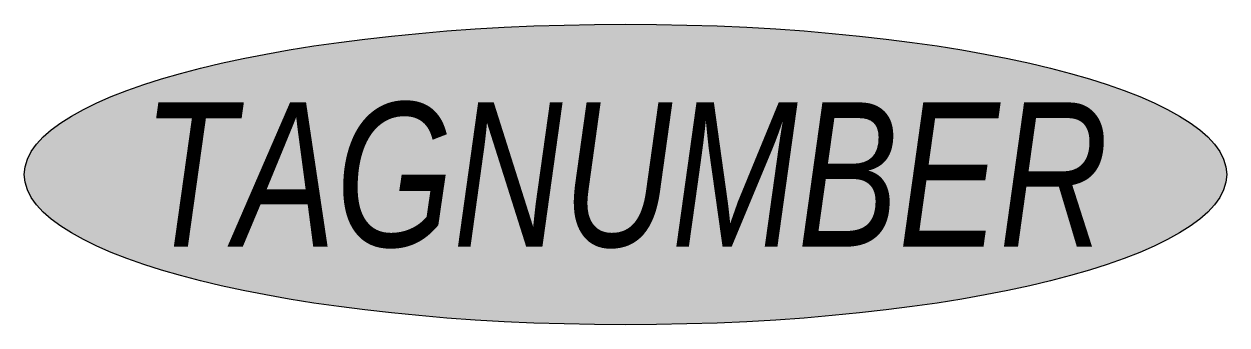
# Model space of a CAD drawing. Extents: x -0.5 to 0.5, y -0.13 to 0.13.
import ezdxf
from ezdxf.enums import TextEntityAlignment as Align

# ---------------------------------------------------------------- set-up
doc = ezdxf.new("R2010")
doc.units = 0
doc.header["$LTSCALE"] = 0.01
doc.header["$MEASUREMENT"] = 0
doc.layers.get('0').update_dxf_attribs({"color": 4, "lineweight": 20})
doc.styles.add('COA_Proposed', font='ariali.ttf', dxfattribs={"height": 2.4})

msp = doc.modelspace()

# ---------------------------------------------------------------- hatches: boundary and pattern name
at = {"linetype": 'ByBlock', "lineweight": -2, "true_color": 0xffffff, "transparency": 16777216}
h = msp.add_hatch(color=7, dxfattribs=at)
h.dxf.hatch_style = 1
edge = h.paths.add_edge_path()
edge.add_ellipse((0, 0), major_axis=(-0.5, 0), ratio=0.25, start_angle=0, end_angle=360)

# ---------------------------------------------------------------- linework, layer by layer
at = {"color": 0, "linetype": 'ByBlock', "lineweight": -2, "transparency": 16777216}
msp.add_ellipse((0, 0), major_axis=(-0.5, 0), ratio=0.25, dxfattribs=at)

# ---------------------------------------------------------------- texts
at = {"color": 0, "linetype": 'ByBlock', "lineweight": -2, "transparency": 16777216, "style": 'COA_Proposed', "width": 0.75}
msp.add_attdef('TAGNUMBER', text='A', height=0.12, dxfattribs=at).set_placement((0, 0), align=Align.MIDDLE)

doc.saveas('drawing.dxf')
